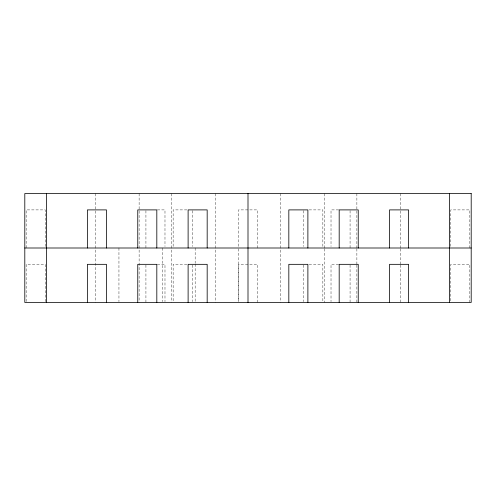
<?xml version="1.0" encoding="UTF-8"?>
<svg xmlns="http://www.w3.org/2000/svg" width="496" height="496" viewBox="0 0 496 496"><rect width="100%" height="100%" fill="white"/><g stroke="black" fill="none" stroke-linecap="round" stroke-linejoin="round"><path stroke-width="0.37" stroke-dasharray="2.48 1.86" d="M157.356 209.895L164.982 209.895L164.982 246.475M186.868 209.895L173.147 209.895L173.147 248M309.132 209.895L322.853 209.895L322.853 248M338.638 209.895L331.018 209.895L331.018 246.475M157.356 264.331L164.982 264.331L164.982 301.68M186.868 264.331L173.147 264.331L173.147 302.436M309.132 264.331L322.853 264.331L322.853 302.436M338.638 264.331L331.018 264.331L331.018 301.68M469.836 248L469.836 209.895L450.783 209.895L450.783 246.475M469.836 302.436L469.836 264.331L450.783 264.331L450.783 301.68M400.427 193.564L400.427 248M400.427 248.769L400.427 264.87M400.427 265.093L400.427 302.436M356.878 193.564L356.878 248M356.878 248.769L356.878 264.87M356.878 265.093L356.878 302.436M350.071 210.657L350.071 248M350.071 265.093L350.071 302.436M324.217 193.564L324.217 248M324.217 248.769L324.217 302.436M303.8 210.657L303.8 246.475M303.8 265.093L303.8 301.68M280.662 193.564L280.662 302.436M257.529 248L257.529 209.895L238.471 209.895L238.471 246.475M257.529 302.436L257.529 264.331L238.471 264.331L238.471 301.68M238.712 248.769L238.712 301.673M215.338 193.564L215.338 302.436M195.164 248L195.164 263.333M195.164 264.101L195.164 301.673M192.2 210.657L192.2 246.475M192.2 265.093L192.2 301.68M171.783 193.564L171.783 302.436M162.496 248L162.496 301.673M145.929 210.657L145.929 248M145.929 265.093L145.929 302.436M139.122 193.564L139.122 302.436M118.947 248L118.947 301.673M95.573 193.564L95.573 302.436M45.217 246.475L45.217 209.895L26.164 209.895L26.164 248M45.217 301.68L45.217 264.331L26.164 264.331L26.164 302.436"/><path stroke-width="0.74" d="M24.8 248L471.2 248M449.426 193.564L449.426 302.436M408.592 248L408.592 209.895L389.54 209.895L389.54 248M408.592 302.436L408.592 264.331L389.54 264.331L389.54 302.436M358.236 248L358.236 209.895L339.183 209.895L339.183 248M358.236 302.436L358.236 264.331L339.183 264.331L339.183 302.436M307.886 248L307.886 209.895L288.827 209.895L288.827 248M307.886 302.436L307.886 264.331L288.827 264.331L288.827 302.436M248 193.564L248 302.436M207.173 248L207.173 209.895L188.114 209.895L188.114 248M207.173 302.436L207.173 264.331L188.114 264.331L188.114 302.436M156.817 248L156.817 209.895L137.764 209.895L137.764 248M156.817 302.436L156.817 264.331L137.764 264.331L137.764 302.436M106.46 248L106.46 209.895L87.408 209.895L87.408 248M106.46 302.436L106.46 264.331L87.408 264.331L87.408 302.436M46.574 193.564L46.574 302.436M471.2 193.564L24.8 193.564L24.8 302.436L471.2 302.436L471.2 193.564"/></g></svg>
